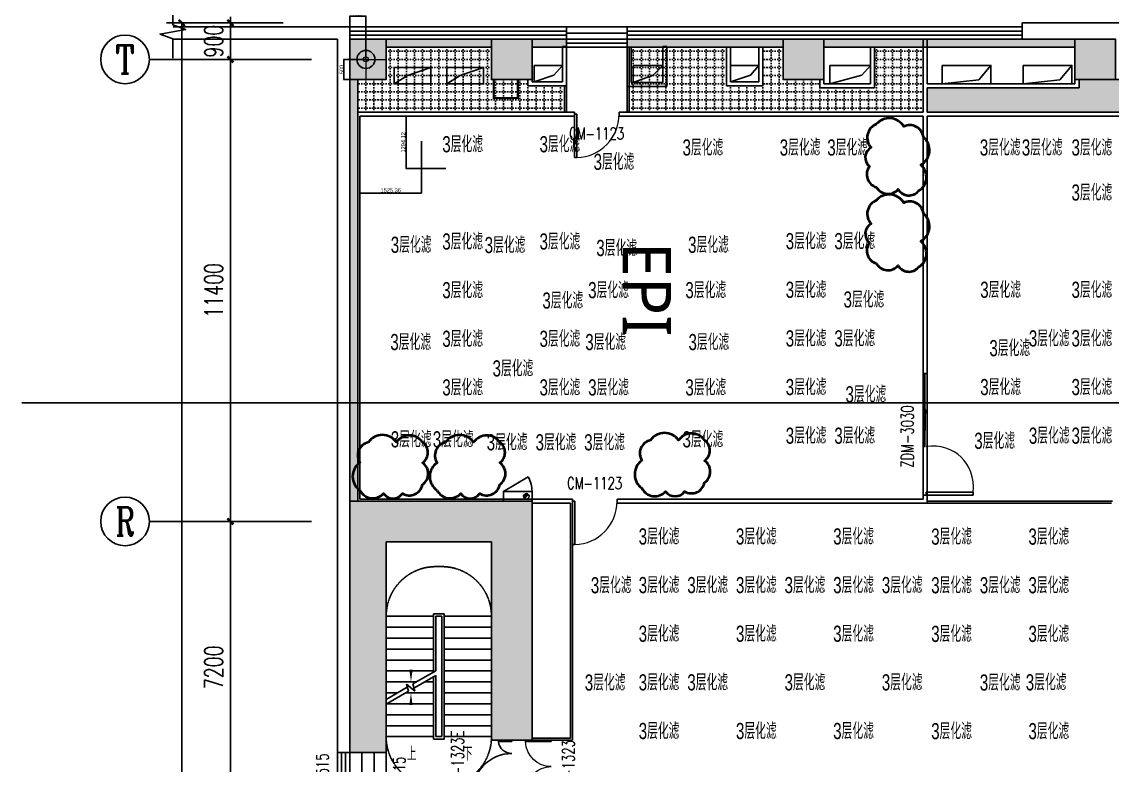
# Model space of a CAD drawing. Header units: millimetres. Extents: x -8492 to 79556, y -19137 to 79219.
# Drawn here: x -8492 to 18418, y 51586 to 69927 of the extents above; entities that cross this region are included whole.
import ezdxf
from ezdxf.enums import TextEntityAlignment as Align

# ---------------------------------------------------------------- set-up
doc = ezdxf.new("R2010")
doc.units = ezdxf.units.MM
doc.header["$LTSCALE"] = 10
doc.header["$MEASUREMENT"] = 0
for name, pattern in [('F3建筑平面图.优秀版$0$DASH', [0.35, 0.25, -0.1]), ('F3建筑平面图.优秀版$0$X01A-L0300$0$DASH', [0.35, 0.25, -0.1]), ('F3建筑平面图.优秀版$0$X01A-L0300$0$X1AA-L3000$0$DASHED', [0.75, 0.5, -0.25])]:
    doc.linetypes.add(name, pattern=pattern)
doc.layers.add('F3建筑平面图.优秀版$0$0-EQ Block', color=8, linetype='Continuous', lineweight=9)
doc.layers.add('F3建筑平面图.优秀版$0$MF-Check_20240425', color=8, linetype='Continuous', lineweight=40)
for name, color, linetype in [('F3建筑平面图.优秀版$0$AXIS_TEXT', 8, 'Continuous'), ('F3建筑平面图.优秀版$0$PUB_HATCH', 8, 'Continuous'), ('F3建筑平面图.优秀版$0$X01A-L0300$0$A-WALL-3（out）', 8, 'Continuous'), ('F3建筑平面图.优秀版$0$X01A-L0300$0$A-WALL-8', 8, 'Continuous'), ('F3建筑平面图.优秀版$0$X01A-L0300$0$AXIS', 8, 'Continuous'), ('F3建筑平面图.优秀版$0$X01A-L0300$0$AXIS_TEXT', 8, 'Continuous'), ('F3建筑平面图.优秀版$0$X01A-L0300$0$COLUMN', 8, 'Continuous'), ('F3建筑平面图.优秀版$0$X01A-L0300$0$CURTWALL', 8, 'Continuous'), ('F3建筑平面图.优秀版$0$X01A-L0300$0$DIM_SYMB', 8, 'Continuous'), ('F3建筑平面图.优秀版$0$X01A-L0300$0$DOOR_FIRE', 8, 'Continuous'), ('F3建筑平面图.优秀版$0$X01A-L0300$0$DOOR_FIRE_TEXT', 8, 'Continuous'), ('F3建筑平面图.优秀版$0$X01A-L0300$0$H-楼板洞', 8, 'Continuous'), ('F3建筑平面图.优秀版$0$X01A-L0300$0$L-WALL-HOLE', 8, 'Continuous'), ('F3建筑平面图.优秀版$0$X01A-L0300$0$PUB_HATCH', 8, 'Continuous'), ('F3建筑平面图.优秀版$0$X01A-L0300$0$PUB_TEXT', 8, 'Continuous'), ('F3建筑平面图.优秀版$0$X01A-L0300$0$STAIR', 8, 'Continuous'), ('F3建筑平面图.优秀版$0$X01A-L0300$0$W_FH_HYDRANT', 8, 'Continuous'), ('F3建筑平面图.优秀版$0$X01A-L0300$0$WALL', 8, 'Continuous'), ('F3建筑平面图.优秀版$0$X01A-L0300$0$X1AA-L1000$0$DIM_SYMB', 8, 'Continuous'), ('F3建筑平面图.优秀版$0$X01A-L0300$0$X1AA-L1000$0$PUB_TEXT', 8, 'Continuous'), ('F3建筑平面图.优秀版$0$X01A-L0300$0$X1AA-L1000$0$STAIR', 8, 'Continuous'), ('F3建筑平面图.优秀版$0$X01A-L0300$0$X1AA-L2000$0$WINDOW', 8, 'Continuous'), ('F3建筑平面图.优秀版$0$X01A-L0300$0$X1AA-L2000$0$WINDOW_TEXT', 8, 'Continuous'), ('F3建筑平面图.优秀版$0$X01A-L0300$0$X1AA-L3000$0$a-wall-4', 8, 'Continuous'), ('F3建筑平面图.优秀版$0$X01A-L0300$0$X1AA-L3000$0$A-格栅板', 8, 'Continuous'), ('F3建筑平面图.优秀版$0$X01A-L0300$0$X1AA-L3000$0$WINDOW', 8, 'Continuous'), ('F3建筑平面图.优秀版$0$X01A-L0300$0$X1AA-L3000$0$WINDOW_TEXT', 8, 'Continuous'), ('F3建筑平面图.优秀版$0$X01A-L0300$0$水-设备-消火栓', 8, 'Continuous')]:
    doc.layers.add(name, color=color, linetype=linetype)
doc.styles.add('F3建筑平面图.优秀版$0$AREA NAME', font='', dxfattribs={"height": 1200})
doc.styles.add('F3建筑平面图.优秀版$0$COMPLEX', font='COMPLEX')
doc.styles.add('F3建筑平面图.优秀版$0$Standard', font='arial.ttf')
doc.styles.add('F3建筑平面图.优秀版$0$X01A-L0300$0$_TCH_AXIS', font='COMPLEX', dxfattribs={"bigfont": 'GBCBIG'})
doc.styles.add('F3建筑平面图.优秀版$0$X01A-L0300$0$_TCH_DIM_T3', font='SIMPLEX', dxfattribs={"width": 0.705882, "bigfont": 'GBCBIG'})
doc.styles.add('F3建筑平面图.优秀版$0$X01A-L0300$0$_TCH_WINDOW', font='SIMPLEX', dxfattribs={"height": 3.5, "bigfont": 'GBCBIG'})
doc.styles.add('F3建筑平面图.优秀版$0$X01A-L0300$0$X1AA-L1000$0$_TCH_DIM', font='SIMPLEX', dxfattribs={"bigfont": 'GBCBIG'})
doc.styles.add('F3建筑平面图.优秀版$0$X01A-L0300$0$X1AA-L2000$0$_TCH_WINDOW', font='SIMPLEX', dxfattribs={"height": 3.5, "bigfont": 'GBCBIG'})
doc.styles.add('F3建筑平面图.优秀版$0$X01A-L0300$0$X1AA-L3000$0$_TCH_WINDOW', font='SIMPLEX', dxfattribs={"height": 3.5, "bigfont": 'GBCBIG'})
doc.styles.add('HC_INT', font='HC_HZ.shx', dxfattribs={"width": 0.7, "bigfont": 'HC_TXT.SHX'})
doc.styles.get('F3建筑平面图.优秀版$0$AREA NAME').set_extended_font_data('Microsoft YaHei')
doc.dimstyles.new('F3建筑平面图.优秀版$0$ISO-25', dxfattribs={"dimtxt": 100, "dimasz": 2.5, "dimexe": 1.25, "dimexo": 0.625, "dimtad": 1, "dimtxsty": 'F3建筑平面图.优秀版$0$Standard', "dimcen": 2.5, "dimadec": 0, "dimazin": 0, "dimtfac": 1, "dimtmove": 0, "dimatfit": 3, "dimfxl": 1, "dimarcsym": 0})
doc.dimstyles.new('F3建筑平面图.优秀版$0$X01A-L0300$0$_TCH_ARCH&&150', dxfattribs={"dimtxt": 446.25, "dimasz": 150, "dimexe": 375, "dimexo": 450, "dimgap": 189.375, "dimtad": 1, "dimdec": 0, "dimzin": 0, "dimdsep": 46, "dimtxsty": 'F3建筑平面图.优秀版$0$X01A-L0300$0$_TCH_DIM_T3', "dimblk": 'F3建筑平面图.优秀版$0$X01A-L0300$0$_ArchTick', "dimcen": 0.09, "dimclrt": 7, "dimazin": 2, "dimtfac": 1, "dimtdec": 0, "dimtix": 1, "dimtmove": 2, "dimatfit": 3, "dimfxl": 1, "dimtolj": 1, "dimtzin": 0, "dimarcsym": 0})
pattern_1 = [(360, (16, -6e-08), (5e-14, 200), [36, -30, 36, -30, 36, -32]), (90, (200, 16), (-200, 6e-14), [36, -30, 36, -30, 36, -32])]

# ---------------------------------------------------------------- blocks, each defined once
blk = doc.blocks.new('F3建筑平面图.优秀版$0$X01A-L0300$0$X1AA-L3000$0$G$CAA639E2E')
for p, q in [((0, 1438), (0, 1488)), ((0, 1462), (75, 1462)), ((0, 1462), (0, 300)), ((75, 1462), (75, 300)), ((3000, 1488), (3000, 1438)), ((75, 300), (0, 300))]:
    blk.add_line(p, q)
at = {"color": 0, "linetype": 'Continuous'}
for p, q in [((3000, 1506), (1200, 1506)), ((1200, 1506), (1200, 1492)), ((1200, 1492), (3000, 1492)), ((1200, 1488), (1200, 1492)), ((1592, 1481), (2129, 1481)), ((2129, 1481), (2012, 1472)), ((2012, 1472), (2012, 1481)), ((3000, 1492), (3000, 1506)), ((3000, 1488), (3000, 1492))]:
    blk.add_line(p, q, dxfattribs=at)
at = {"lineweight": 13}
blk.add_ellipse((-115, 1610), major_axis=(1051, -1017), ratio=0.792212, start_param=-0.772576, end_param=0.772576, dxfattribs=at)
blk = doc.blocks.new('F3建筑平面图.优秀版$0$X01A-L0300$0$A$C407b7fa1')
at = {"layer": 'F3建筑平面图.优秀版$0$X01A-L0300$0$H-楼板洞'}
for points in [[(4150, -150), (4850, -150), (4850, -550), (4150, -550)], [(9000, -150), (9700, -150), (9700, -550), (9000, -550)], [(11450, -150), (12450, -150), (12450, -600), (11450, -600)], [(14225, -150), (15425, -150), (15425, -600), (14225, -600)], [(16225, -150), (17425, -150), (17425, -600), (16225, -600)]]:
    blk.add_lwpolyline(points, close=True, dxfattribs=at)
for points in [[(4150, -550), (4642, -389), (4850, -150)], [(9000, -550), (9492, -389), (9700, -150)], [(11450, -600), (12242, -389), (12450, -150)], [(15425, -150), (15125, -506), (14225, -600)], [(17425, -150), (17125, -506), (16225, -600)]]:
    blk.add_lwpolyline(points, dxfattribs=at)
blk = doc.blocks.new('F3建筑平面图.优秀版$0$X01A-L0300$0$FIRELIB$SYSLIB$00000008')
at = {"layer": 'F3建筑平面图.优秀版$0$X01A-L0300$0$W_FH_HYDRANT'}
h = blk.add_hatch(color=256, dxfattribs=at)
edge = h.paths.add_edge_path()
edge.add_ellipse((0.486, 0.5), major_axis=(0, -0.286), ratio=0.333333, start_angle=40.3112, end_angle=220.3112, ccw=False)
edge.add_line((0.547, 0.282), (0.424, 0.718))
at = {"layer": 'F3建筑平面图.优秀版$0$X01A-L0300$0$W_FH_HYDRANT', "linetype": 'Continuous'}
blk.add_line((1.286, 1), (0.42, 2.5), dxfattribs=at)
at = {"layer": 'F3建筑平面图.优秀版$0$X01A-L0300$0$W_FH_HYDRANT'}
blk.add_line((0.547, 0.282), (0.424, 0.718), dxfattribs=at)
at = {"layer": 'F3建筑平面图.优秀版$0$X01A-L0300$0$W_FH_HYDRANT', "linetype": 'Continuous'}
blk.add_lwpolyline([(0.286, 1), (1.286, 1), (1.286, 0), (0.286, 0)], close=True, dxfattribs=at)
blk.add_arc((8.623, 1.011), 8.337, 169.7141, 180.0781, dxfattribs=at)
at = {"layer": 'F3建筑平面图.优秀版$0$X01A-L0300$0$W_FH_HYDRANT'}
blk.add_ellipse((0.486, 0.5), major_axis=(0, 0.286), ratio=0.333333, dxfattribs=at)
blk = doc.blocks.new('F3建筑平面图.优秀版$0$_FZH')
blk.add_lwpolyline([(-0.5, -0.5), (0.5, -0.5), (0.5, 0.5), (-0.5, 0.5)], close=True)
at = {"layer": 'F3建筑平面图.优秀版$0$PUB_HATCH'}
blk.add_solid([(-0.5, -0.5), (0.5, -0.5), (-0.5, 0.5), (0.5, 0.5)], dxfattribs=at)
blk = doc.blocks.new('F3建筑平面图.优秀版$0$X01A-L0300$0$X1AA-L3000$0$$DorLib2D$00000002')
for p, q in [((-0.5, 0), (-0.5, 0.4875)), ((-0.475, 0.4875), (-0.5, 0.4875)), ((-0.475, 0), (-0.475, 0.4875)), ((0.475, 0), (0.475, 0.4875)), ((0.475, 0.4875), (0.5, 0.4875)), ((0.5, 0), (0.5, 0.4875)), ((-0.5, 0), (-0.475, 0)), ((0.5, 0), (0.475, 0))]:
    blk.add_line(p, q)
at = {"lineweight": 13}
for centre, start, end in [((-0.4875, 0), 0, 88.53072), ((0.4875, 0), 91.46928, 180)]:
    blk.add_arc(centre, 0.4875, start, end, dxfattribs=at)
blk = doc.blocks.new('F3建筑平面图.优秀版$0$X01A-L0300$0$X1AA-L3000$0$$WINLIB2D$00000002')
at = {"color": 0}
for points in [[(-0.5, 0.5), (0.5, 0.5)], [(-0.5, 0.5), (-0.5, -0.5)], [(0.5, 0.5), (0.5, -0.5)], [(0.5, 0), (-0.5, 0)], [(-0.5, -0.5), (0.5, -0.5)]]:
    blk.add_lwpolyline(points, dxfattribs=at)
blk = doc.blocks.new('F3建筑平面图.优秀版$0$X01A-L0300$0$X1AA-L3000$0$$DorLib2D$00000001')
for p, q in [((0.45, 0.975), (0.5, 0.975)), ((0.45, 0), (0.45, 0.975)), ((0.5, 0), (0.5, 0.975)), ((0.5, 0), (0.45, 0))]:
    blk.add_line(p, q)
at = {"lineweight": 13}
blk.add_arc((0.475, 0), 0.975, 91.4693, 180, dxfattribs=at)
blk = doc.blocks.new('F3建筑平面图.优秀版$0$X01A-L0300$0$X1AA-L2000$0$$WINLIB2D$00000001')
at = {"color": 0}
for points in [[(-0.5, 0.5), (-0.5, -0.5)], [(-0.5, 0.5), (0.5, 0.5)], [(0.5, -0.5), (0.5, 0.5)], [(0.5, 0.167), (-0.5, 0.167)], [(0.5, -0.167), (-0.5, -0.167)], [(-0.5, -0.5), (0.5, -0.5)]]:
    blk.add_lwpolyline(points, dxfattribs=at)
blk = doc.blocks.new('F3建筑平面图.优秀版$0$X01A-L0300$0$_ArchTick')
at = {"color": 0, "linetype": 'ByBlock', "const_width": 0.4}
blk.add_lwpolyline([(-0.5, -0.5), (0.5, 0.5)], dxfattribs=at)
blk = doc.blocks.new('*D199')
at = {"layer": 'F3建筑平面图.优秀版$0$X01A-L0300$0$AXIS', "color": 0, "lineweight": -2, "transparency": 16777216}
for p, q in [((-2044, 57600), (-3719, 57600)), ((-3344, 50400), (-3344, 57600)), ((-2044, 50400), (-3719, 50400))]:
    blk.add_line(p, q, dxfattribs=at)
at = {"layer": 'F3建筑平面图.优秀版$0$X01A-L0300$0$AXIS', "color": 0, "lineweight": -2, "transparency": 16777216, "xscale": 150, "yscale": 150, "zscale": 150}
for p, rotation in [((-3344, 57600), 90), ((-3344, 50400), 270)]:
    blk.add_blockref('F3建筑平面图.优秀版$0$X01A-L0300$0$_ArchTick', p, dxfattribs=dict(at, rotation=rotation))
at = {"layer": 'F3建筑平面图.优秀版$0$X01A-L0300$0$AXIS', "color": 7, "transparency": 16777216, "insert": (-3757, 54000), "char_height": 446.2, "attachment_point": 5, "rotation": 90, "style": 'F3建筑平面图.优秀版$0$X01A-L0300$0$_TCH_DIM_T3'}
blk.add_mtext('\\A1;7200', dxfattribs=at)
blk = doc.blocks.new('*D200')
at = {"layer": 'F3建筑平面图.优秀版$0$X01A-L0300$0$AXIS', "color": 0, "lineweight": -2, "transparency": 16777216}
for p, q in [((-2044, 69000), (-3719, 69000)), ((-3344, 57600), (-3344, 69000)), ((-2044, 57600), (-3719, 57600))]:
    blk.add_line(p, q, dxfattribs=at)
at = {"layer": 'F3建筑平面图.优秀版$0$X01A-L0300$0$AXIS', "color": 0, "lineweight": -2, "transparency": 16777216, "xscale": 150, "yscale": 150, "zscale": 150}
for p, rotation in [((-3344, 69000), 90), ((-3344, 57600), 270)]:
    blk.add_blockref('F3建筑平面图.优秀版$0$X01A-L0300$0$_ArchTick', p, dxfattribs=dict(at, rotation=rotation))
at = {"layer": 'F3建筑平面图.优秀版$0$X01A-L0300$0$AXIS', "color": 7, "transparency": 16777216, "insert": (-3757, 63300), "char_height": 446.2, "attachment_point": 5, "rotation": 90, "style": 'F3建筑平面图.优秀版$0$X01A-L0300$0$_TCH_DIM_T3'}
blk.add_mtext('\\A1;11400', dxfattribs=at)
blk = doc.blocks.new('*D201')
at = {"layer": 'F3建筑平面图.优秀版$0$X01A-L0300$0$AXIS', "color": 0, "lineweight": -2, "transparency": 16777216}
for p, q in [((-3344, 69900), (-3344, 70050)), ((-2044, 69900), (-3719, 69900)), ((-3344, 69000), (-3344, 69900)), ((-2044, 69000), (-3719, 69000)), ((-3344, 69000), (-3344, 68850))]:
    blk.add_line(p, q, dxfattribs=at)
at = {"layer": 'F3建筑平面图.优秀版$0$X01A-L0300$0$AXIS', "color": 0, "lineweight": -2, "transparency": 16777216, "xscale": 150, "yscale": 150, "zscale": 150}
for p, rotation in [((-3344, 69900), 270), ((-3344, 69000), 90)]:
    blk.add_blockref('F3建筑平面图.优秀版$0$X01A-L0300$0$_ArchTick', p, dxfattribs=dict(at, rotation=rotation))
at = {"layer": 'F3建筑平面图.优秀版$0$X01A-L0300$0$AXIS', "color": 7, "transparency": 16777216, "insert": (-3757, 69450), "char_height": 446.2, "attachment_point": 5, "rotation": 90, "style": 'F3建筑平面图.优秀版$0$X01A-L0300$0$_TCH_DIM_T3'}
blk.add_mtext('\\A1;900', dxfattribs=at)
blk = doc.blocks.new('*D202')
at = {"layer": 'F3建筑平面图.优秀版$0$X01A-L0300$0$AXIS', "color": 0, "lineweight": -2, "transparency": 16777216}
for p, q in [((-2044, 69900), (-4919, 69900)), ((-4544, -3100), (-4544, 69900)), ((-2044, -3100), (-4919, -3100))]:
    blk.add_line(p, q, dxfattribs=at)
at = {"layer": 'F3建筑平面图.优秀版$0$X01A-L0300$0$AXIS', "color": 0, "lineweight": -2, "transparency": 16777216, "xscale": 150, "yscale": 150, "zscale": 150}
for p, rotation in [((-4544, 69900), 90), ((-4544, -3100), 270)]:
    blk.add_blockref('F3建筑平面图.优秀版$0$X01A-L0300$0$_ArchTick', p, dxfattribs=dict(at, rotation=rotation))
at = {"layer": 'F3建筑平面图.优秀版$0$X01A-L0300$0$AXIS', "color": 7, "transparency": 16777216, "insert": (-4957, 33400), "char_height": 446.2, "attachment_point": 5, "rotation": 90, "style": 'F3建筑平面图.优秀版$0$X01A-L0300$0$_TCH_DIM_T3'}
blk.add_mtext('\\A1;73000', dxfattribs=at)
blk = doc.blocks.new('F3建筑平面图.优秀版$0$_AXISO')
blk.add_circle((0, 0), 0.5)
at = {"layer": 'F3建筑平面图.优秀版$0$AXIS_TEXT', "style": 'F3建筑平面图.优秀版$0$COMPLEX', "width": 1.041667}
blk.add_attdef('A', text='', height=0.56, dxfattribs=at).set_placement((-0.25, -0.28), (0.25, -0.28), align=Align.FIT)
blk = doc.blocks.new('F3建筑平面图.优秀版$0$X01A-L0300$0$$DorLib2D$00000225')
at = {"color": 0}
for p, q in [((0.475, -0.001), (0.475, 0.752)), ((0.475, 0.752), (0.5, 0.752)), ((0.5, -0.001), (0.5, 0.752)), ((-0.5, 0), (-0.5, 0.252)), ((-0.475, 0.252), (-0.5, 0.252)), ((-0.475, 0), (-0.475, 0.252)), ((-0.475, 0), (-0.5, 0)), ((0.475, -0.001), (0.5, -0.001))]:
    blk.add_line(p, q, dxfattribs=at)
for centre, radius, start, end in [((0.505, -0.002), 0.755, 92.2493, 179.7238), ((-0.501, 0.003), 0.251, 359.7899, 84.0974)]:
    blk.add_arc(centre, radius, start, end, dxfattribs=at)
blk = doc.blocks.new('*D244')
at = {"color": 0, "lineweight": -2, "transparency": 16777216}
for p, q in [((-150, 66305), (-150, 65699)), ((1375, 66305), (1375, 65699)), ((1373, 65701), (-147, 65701))]:
    blk.add_line(p, q, dxfattribs=at)
at = {"color": 0, "transparency": 16777216}
for points in [[(-147, 65701), (-147, 65700), (-150, 65701)], [(1373, 65701), (1373, 65700), (1375, 65701)]]:
    blk.add_solid(points, dxfattribs=at)
at = {"color": 0, "transparency": 16777216, "insert": (613, 65761), "char_height": 100, "attachment_point": 5, "style": 'F3建筑平面图.优秀版$0$Standard'}
blk.add_mtext('1525,36', dxfattribs=at)
blk = doc.blocks.new('*D245')
at = {"color": 0, "lineweight": -2, "transparency": 16777216}
for p, q in [((1375, 67600), (990, 67600)), ((991, 66308), (991, 67598)), ((1375, 66306), (990, 66306))]:
    blk.add_line(p, q, dxfattribs=at)
at = {"color": 0, "transparency": 16777216}
for points in [[(991, 67598), (991, 67598), (991, 67600)], [(991, 66308), (991, 66308), (991, 66306)]]:
    blk.add_solid(points, dxfattribs=at)
at = {"color": 0, "transparency": 16777216, "insert": (930, 66953), "char_height": 100, "attachment_point": 5, "rotation": 90, "style": 'F3建筑平面图.优秀版$0$Standard'}
blk.add_mtext('1294,12', dxfattribs=at)
blk = doc.blocks.new('*D246')
at = {"color": 0, "lineweight": -2, "transparency": 16777216}
for p, q in [((-400, 69501), (-400, 70072)), ((-3, 70070), (-397, 70070)), ((0, 69001), (0, 70072))]:
    blk.add_line(p, q, dxfattribs=at)
at = {"color": 0, "transparency": 16777216}
for points in [[(-397, 70071), (-397, 70070), (-400, 70070)], [(-3, 70071), (-3, 70070), (0, 70070)]]:
    blk.add_solid(points, dxfattribs=at)
at = {"color": 0, "transparency": 16777216, "insert": (-200, 70122), "char_height": 100, "attachment_point": 5, "style": 'F3建筑平面图.优秀版$0$Standard'}
blk.add_mtext('400', dxfattribs=at)
blk = doc.blocks.new('*D247')
at = {"color": 0, "lineweight": -2, "transparency": 16777216}
for p, q in [((-1, 69000), (-549, 69000)), ((-548, 68997), (-548, 68502)), ((499, 68500), (-549, 68500))]:
    blk.add_line(p, q, dxfattribs=at)
at = {"color": 0, "transparency": 16777216}
for points in [[(-548, 68997), (-547, 68997), (-548, 69000)], [(-548, 68502), (-547, 68502), (-548, 68500)]]:
    blk.add_solid(points, dxfattribs=at)
at = {"color": 0, "transparency": 16777216, "insert": (-599, 68750), "char_height": 100, "attachment_point": 5, "rotation": 90, "style": 'F3建筑平面图.优秀版$0$Standard'}
blk.add_mtext('500', dxfattribs=at)
blk = doc.blocks.new('F3建筑平面图.优秀版')
at = {"layer": 'F3建筑平面图.优秀版$0$X01A-L0300$0$PUB_HATCH'}
for points in [[(3100, 69300), (3100, 69500), (500, 69500), (500, 69300)], [(4100, 69500), (4100, 69300), (4950, 69300), (4950, 69500)], [(8950, 69500), (6450, 69500), (6450, 69300), (8950, 69300)], [(8950, 69500), (8950, 69300), (9750, 69300), (9750, 69500)], [(10300, 69300), (10300, 69500), (9750, 69500), (9750, 69300)], [(11300, 69500), (11300, 69300), (12500, 69300), (12500, 69500)], [(12500, 69500), (12500, 69300), (17500, 69300), (17500, 69500)], [(-400, 68500), (-400, 67650.008), (-200, 67650.008), (-200, 68500)], [(-200, 67650.008), (-400, 67650.008), (-400, 58100), (-200, 58100)], [(-400, 58100), (500, 57100), (3100, 57100), (4100, 58100)], [(-400, 58100), (-400, 51900), (500, 51900), (500, 57100)], [(3100, 57100), (3100, 52200), (4100, 52200), (4100, 58100)]]:
    blk.add_hatch(color=256, dxfattribs=at).paths.add_polyline_path(points)
at = {"layer": 'F3建筑平面图.优秀版$0$X01A-L0300$0$X1AA-L3000$0$A-格栅板'}
h = blk.add_hatch(dxfattribs=at)
h.set_pattern_fill('虚线方格', color=256, scale=200)
h.set_pattern_definition(pattern_1)
h.paths.add_polyline_path([(-200, 68500), (500, 68500), (500, 69300), (3100, 69300), (3100, 68500), (4000, 68500), (4000, 68350), (4899.999, 68350), (4899.999, 67700.004), (-200, 67700.004)])
h = blk.add_hatch(dxfattribs=at)
h.set_pattern_fill('虚线方格', color=256, scale=200)
h.set_pattern_definition(pattern_1)
h.paths.add_polyline_path([(6500, 69300), (8900, 69300), (8900, 68350), (9800.415, 68350), (9800.415, 69300), (10300, 69300), (10300, 68500), (11199.585, 68500), (11199.585, 68300), (12550, 68300), (12550, 69300), (13750, 69300), (13750, 67699.998), (6499.999, 67700.003)])
h = blk.add_hatch(dxfattribs=at)
h.set_pattern_fill('虚线方格', color=256, scale=200)
h.set_pattern_definition(pattern_1)
h.paths.add_polyline_path([(13850, 68300.001), (17600, 68300), (17600, 68500), (25700, 68500), (25700, 69300), (26649.999, 69300), (26649.998, 67699.99), (13850, 67699.998)])
at = {"color": 1}
for q in [(1375.363, 66984.38), (1971.241, 66305.883)]:
    blk.add_line((1375.363, 66305.883), q, dxfattribs=at)
blk.add_line((29024.184, 60528.566), (-8491.645, 60528.566))
blk.add_circle((0, 69000), 222.345, dxfattribs=at)
at = {"layer": 'F3建筑平面图.优秀版$0$0-EQ Block', "color": 1}
for p, q in [((0, 69500), (0, 68500)), ((-400, 69000), (500, 69000))]:
    blk.add_line(p, q, dxfattribs=at)
blk.add_circle((0, 69000), 60, dxfattribs=at)
at = {"layer": 'F3建筑平面图.优秀版$0$MF-Check_20240425'}
for points in [[(13638.648, 65752.843, 0.52056705), (13696.029, 66395.147, 0.52056705), (13757.712, 67085.618, 0.52056705), (13275.846, 67339.992, 0.52056705), (12595.989, 67400.728, 0.52056705), (12467.185, 66824.363, 0.52056705), (12425.601, 66358.876, 0.52056705), (12600.141, 65845.619, 0.52056705), (13136.355, 65797.716, 0.52056705)], [(13638.648, 63870.816, 0.52056705), (13696.029, 64513.12, 0.52056705), (13757.712, 65203.591, 0.52056705), (13275.846, 65457.966, 0.52056705), (12595.989, 65518.701, 0.52056705), (12467.185, 64942.337, 0.52056705), (12425.601, 64476.85, 0.52056705), (12600.141, 63963.592, 0.52056705), (13136.355, 63915.689, 0.52056705)], [(8360.157, 59603.579, 0.52056705), (7715.295, 59603.579, 0.52056705), (7022.074, 59603.579, 0.52056705), (6811.586, 59100.99, 0.52056705), (6811.586, 58418.425, 0.52056705), (7397.125, 58341.418, 0.52056705), (7864.466, 58341.418, 0.52056705), (8360.157, 58560.936, 0.52056705), (8360.157, 59099.285, 0.52056705)], [(1398.571, 59552.422, 0.52056705), (753.709, 59552.422, 0.52056705), (60.488, 59552.422, 0.52056705), (-150, 59049.832, 0.52056705), (-150, 58367.268, 0.52056705), (435.539, 58290.261, 0.52056705), (902.88, 58290.261, 0.52056705), (1398.571, 58509.779, 0.52056705), (1398.571, 59048.128, 0.52056705)], [(3304.146, 59552.422, 0.52056705), (2659.285, 59552.422, 0.52056705), (1966.063, 59552.422, 0.52056705), (1755.575, 59049.832, 0.52056705), (1755.575, 58367.268, 0.52056705), (2341.114, 58290.261, 0.52056705), (2808.455, 58290.261, 0.52056705), (3304.146, 58509.779, 0.52056705), (3304.146, 59048.128, 0.52056705)]]:
    blk.add_lwpolyline(points, format="xyb", close=True, dxfattribs=at)
at = {"layer": 'F3建筑平面图.优秀版$0$X01A-L0300$0$A-WALL-3（out）', "linetype": 'F3建筑平面图.优秀版$0$X01A-L0300$0$DASH'}
for p, q in [((-4763.5, 69800), (-400, 69800)), ((-4763.5, 69500), (-700, 69500))]:
    blk.add_line(p, q, dxfattribs=at)
at = {"layer": 'F3建筑平面图.优秀版$0$X01A-L0300$0$A-WALL-3（out）'}
for p, q in [((16200, 69900), (18000, 69900)), ((16200, 69900), (16200, 69500)), ((18000, 69900), (25200, 69900)), ((-700, 69500), (-700, 51900)), ((16200, 69500), (17500, 69500)), ((-400, 51900), (-400, 68500)), ((-700, 51900), (-400, 51900))]:
    blk.add_line(p, q, dxfattribs=at)
at = {"layer": 'F3建筑平面图.优秀版$0$X01A-L0300$0$A-WALL-8'}
for p, q in [((13750, 69500), (13750, 68350.001)), ((13850, 69500), (13750, 69500)), ((13850, 69500), (13850, 68400.001)), ((4850, 69319), (4850, 68450)), ((4950, 69319), (4850, 69319)), ((4950, 69319), (4950, 68350)), ((6450, 69300), (6450, 68330)), ((6550, 69300), (6450, 69300)), ((6550, 69300), (6550, 68430)), ((7330, 69319), (7330, 68430)), ((7430, 69319), (7330, 69319)), ((7430, 69319), (7430, 68329.999)), ((8900, 69300), (8900, 68350)), ((9000, 69300), (9000, 68450)), ((9700, 69300), (9700, 68450)), ((9800, 69300), (9800, 68450)), ((12450, 69300), (12450, 68400)), ((12550, 69300), (12550, 68300)), ((4000, 68500), (4000, 68350)), ((4100, 68500), (4100, 68450)), ((4100, 68450), (4850, 68450)), ((6550, 68430), (7330, 68430)), ((9000, 68450), (9700, 68450)), ((9800, 68450), (9800.415, 68450)), ((9800.415, 68450), (9800.415, 68350)), ((11199.585, 68500), (11199.585, 68300)), ((11299.585, 68500), (11299.585, 68400)), ((11299.585, 68400), (12450, 68400)), ((13850, 68400.001), (17500, 68400)), ((17500, 68500), (17500, 68400)), ((17600, 68500), (17600, 68300)), ((4000, 68350), (4950, 68350)), ((6450, 68330), (7430, 68329.999)), ((8900, 68350), (9750, 68350)), ((9750, 68350), (9800.415, 68350)), ((11199.585, 68300), (12550, 68300)), ((13750, 68350.001), (13750, 67699.998)), ((13850, 68300.001), (17600, 68300)), ((13850, 68300.001), (13850, 67699.998)), ((-200, 67700.008), (-175, 67700.008)), ((5150, 67700.004), (-175, 67700.008)), ((-150, 67600.008), (5150, 67600.004)), ((5150, 67600.004), (5150, 67700.004)), ((13750, 67699.998), (6250, 67700.003)), ((6250, 67700.003), (6250, 67600.003)), ((6250, 67600.003), (13750, 67599.998)), ((13750, 67599.998), (13750, 61249.994)), ((26900.001, 67699.989), (13850, 67699.998)), ((13850, 67599.998), (26900.001, 67599.989)), ((13850, 61249.994), (13850, 67599.998)), ((13750, 61249.994), (13850, 61249.994)), ((4100, 58150.005), (5075, 58149.999)), ((4100, 58150.005), (4100, 58050.005)), ((5100, 58149.999), (5075, 58149.999)), ((5100, 58049.999), (5100, 58149.999)), ((13750, 58149.994), (6200, 58149.999)), ((6200, 58149.999), (6200, 58049.999)), ((13850, 58249.994), (13750, 58249.994)), ((13750, 58249.994), (13750, 58149.994)), ((13850, 58099.994), (13850, 58249.994)), ((4100, 58050.005), (5050, 58050)), ((6200, 58049.999), (13750, 58049.994)), ((13750, 58049.994), (13750, 58049.996)), ((13850, 58049.996), (13750, 58049.996)), ((13850, 58099.994), (13850, 58049.996))]:
    blk.add_line(p, q, dxfattribs=at)
at = {"layer": 'F3建筑平面图.优秀版$0$X01A-L0300$0$AXIS'}
for p, q in [((-1344.24, 69000), (-5344.24, 69000)), ((-1344.24, 57600), (-5344.24, 57600))]:
    blk.add_line(p, q, dxfattribs=at)
at = {"layer": 'F3建筑平面图.优秀版$0$X01A-L0300$0$COLUMN', "const_width": 50}
blk.add_lwpolyline([(3750, 68500), (3750, 68050), (3150, 68050), (3150, 68500)], dxfattribs=at)
at = {"layer": 'F3建筑平面图.优秀版$0$X01A-L0300$0$CURTWALL'}
for p, q in [((4950, 69800), (-400, 69800)), ((-400, 69800), (-400, 69500)), ((-400, 69700), (4950, 69700)), ((4950, 69500), (4950, 69800)), ((16200, 69800), (6450, 69800)), ((6450, 69800), (6450, 69500)), ((6450, 69700), (16200, 69700)), ((16200, 69500), (16200, 69800)), ((-400, 69600), (4950, 69600)), ((-400, 69500), (4950, 69500)), ((6450, 69600), (16200, 69600)), ((6450, 69500), (16200, 69500))]:
    blk.add_line(p, q, dxfattribs=at)
at = {"layer": 'F3建筑平面图.优秀版$0$X01A-L0300$0$DIM_SYMB'}
blk.add_lwpolyline([(-4763.5, 69029.5), (-4763.5, 69510.75), (-5078.5, 69625.401), (-4448.5, 69736.487), (-4763.5, 69848.25), (-4763.5, 70329.5)], dxfattribs=at)
at = {"layer": 'F3建筑平面图.优秀版$0$X01A-L0300$0$H-楼板洞'}
blk.add_lwpolyline([(6600, 68850), (7330, 68850), (7330, 68430), (6600, 68430)], close=True, dxfattribs=at)
blk.add_lwpolyline([(6600, 68430), (7091.762, 68610.64), (7330, 68850)], dxfattribs=at)
at = {"layer": 'F3建筑平面图.优秀版$0$X01A-L0300$0$L-WALL-HOLE'}
for p, q in [((1599.593, 68799.999), (1024.966, 68599.999)), ((2899.832, 68799.999), (2325.204, 68599.999)), ((1024.966, 68599.999), (699.593, 68399.999)), ((2325.204, 68599.999), (1999.832, 68399.999))]:
    blk.add_line(p, q, dxfattribs=at)
for points in [[(699.593, 68799.999), (1599.593, 68799.999), (1599.593, 68399.999), (699.593, 68399.999)], [(1999.832, 68799.999), (2899.832, 68799.999), (2899.832, 68399.999), (1999.832, 68399.999)]]:
    blk.add_lwpolyline(points, close=True, dxfattribs=at)
at = {"layer": 'F3建筑平面图.优秀版$0$X01A-L0300$0$STAIR', "color": 9, "linetype": 'F3建筑平面图.优秀版$0$X01A-L0300$0$DASH'}
for points in [[(500, 55260, -0.414213562), (1725, 56485), (1875, 56485, -0.414213562), (3100, 55260)], [(500, 52290, 0.414213562), (1725, 51065), (1875, 51065, 0.414213562), (3100, 52290)]]:
    blk.add_lwpolyline(points, format="xyb", dxfattribs=at)
at = {"layer": 'F3建筑平面图.优秀版$0$X01A-L0300$0$WALL'}
for p, q in [((500, 69500), (3100, 69500)), ((4950, 69500), (4100, 69500)), ((4950, 69300), (4950, 69500)), ((8950, 69500), (6450, 69500)), ((6450, 69500), (6450, 69300)), ((8950, 69500), (9750, 69500)), ((9750, 69500), (10300, 69500)), ((11300, 69500), (12500, 69500)), ((12500, 69500), (17500, 69500)), ((500, 69300), (3100, 69300)), ((4100, 69300), (4950, 69300)), ((6450, 69300), (8950, 69300)), ((8950, 69300), (9750, 69300)), ((9750, 69300), (10300, 69300)), ((11300, 69300), (12500, 69300)), ((12500, 69300), (17500, 69300)), ((-400, 68500), (-400, 67650.008)), ((-200, 68500), (-200, 67650.008)), ((-400, 67650.008), (-400, 58100)), ((-200, 67650.008), (-200, 58100)), ((-400, 58100), (4100, 58100)), ((-400, 58100), (-400, 51900)), ((-200, 58100), (-400, 58100)), ((4100, 52200), (4100, 58100)), ((500, 57100), (3100, 57100)), ((500, 51900), (500, 57100)), ((3100, 57100), (3100, 52200)), ((3100, 52200), (4100, 52200)), ((-400, 51900), (500, 51900))]:
    blk.add_line(p, q, dxfattribs=at)
at = {"layer": 'F3建筑平面图.优秀版$0$X01A-L0300$0$X1AA-L1000$0$DIM_SYMB', "elevation": -2041.667}
for points in [[(2487.5, 52155, 0, 0, 0), (2487.5, 56180, 0, 0, 0), (1112.5, 56180, 0, 0, 0), (1112.5, 53640, 0, 80, 0), (1112.5, 53940, 0, 0, 0)], [(1112.5, 52155, 0, 0, 0), (1112.5, 53370, 0, 80, 0), (1112.5, 53070, 0, 0, 0)]]:
    blk.add_lwpolyline(points, format="xyseb", dxfattribs=at)
at = {"layer": 'F3建筑平面图.优秀版$0$X01A-L0300$0$X1AA-L1000$0$STAIR'}
for p, q in [((3100, 57100), (500, 57100)), ((500, 57100), (500, 55260)), ((3100, 55260), (3100, 57100)), ((500, 53209.108), (500, 55260)), ((500, 55260), (1665, 55260)), ((500, 55260), (1665, 55260)), ((1665, 53881.721), (1665, 55320)), ((1665, 55320), (1935, 55320)), ((1725, 53916.362), (1725, 55260)), ((1725, 53916.362), (1725, 55260)), ((1725, 55260), (1875, 55260)), ((1725, 55260), (1875, 55260)), ((1875, 55260), (1875, 52290)), ((1875, 55260), (1875, 52290)), ((1935, 55320), (1935, 52230)), ((3100, 55260), (1935, 55260)), ((1935, 55260), (3100, 55260)), ((3100, 55260), (3100, 52290)), ((500, 54990), (1665, 54990)), ((3100, 54990), (1935, 54990)), ((500, 54720), (1665, 54720)), ((3100, 54720), (1935, 54720)), ((500, 54450), (1665, 54450)), ((3100, 54450), (1935, 54450)), ((500, 54180), (1665, 54180)), ((3100, 54180), (1935, 54180)), ((500, 53910), (1665, 53910)), ((1159.621, 53589.941), (1725, 53916.362)), ((3100, 53910), (1935, 53910)), ((500, 53640), (1246.327, 53640)), ((1048.096, 53410.081), (1001.914, 53582.433)), ((1001.914, 53582.433), (1207.959, 53409.541)), ((1207.959, 53409.541), (1159.621, 53589.941)), ((1186.416, 53489.941), (1725, 53800.892)), ((1446.327, 53640), (1665, 53640)), ((1665, 52230), (1665, 53766.251)), ((1725, 52290), (1725, 53800.892)), ((1725, 52290), (1725, 53800.892)), ((3100, 53640), (1935, 53640)), ((500, 53209.108), (1021.301, 53510.081)), ((500, 53093.638), (1048.096, 53410.081)), ((500, 53370), (778.673, 53370)), ((978.673, 53370), (1665, 53370)), ((3100, 53370), (1935, 53370)), ((500, 52290), (500, 53093.638)), ((511.019, 53100), (1665, 53100)), ((3100, 53100), (1935, 53100)), ((500, 52830), (1665, 52830)), ((3100, 52830), (1935, 52830)), ((500, 52560), (1665, 52560)), ((3100, 52560), (1935, 52560)), ((500, 52290), (1665, 52290)), ((1935, 52230), (1665, 52230)), ((1875, 52290), (1725, 52290)), ((1725, 52290), (1875, 52290)), ((3100, 52290), (1935, 52290))]:
    blk.add_line(p, q, dxfattribs=at)
for points in [[(6450, 69300), (6449.999, 67700.003)], [(6500, 69300), (6499.999, 67700.003)], [(4899.999, 68350), (4899.999, 67700.004)], [(4950, 68350), (4949.999, 67700.004)]]:
    blk.add_lwpolyline(points, dxfattribs=at)
at = {"layer": 'F3建筑平面图.优秀版$0$X01A-L0300$0$X1AA-L3000$0$a-wall-4'}
for p, q in [((-200, 58100), (-200, 67600.008)), ((-150, 58150), (-150, 67600.008)), ((-150, 58150), (4100, 58150)), ((4100, 58150), (4100, 58100)), ((-200, 58100), (4100, 58100)), ((5050, 52250), (5050, 58050)), ((5100, 52250), (5100, 58049.999)), ((13850, 58100), (18425, 58100)), ((13850, 58100), (13850, 58050)), ((13850, 58050), (18400, 58050)), ((4100, 52250), (4575, 52250)), ((4100, 52250), (4100, 52200)), ((4575, 52250), (5050, 52250)), ((5100, 52250), (5100, 52250)), ((5100, 52250), (5100, 52200)), ((4100, 52200), (4550, 52200)), ((4600, 52200), (4550, 52200)), ((4600, 52200), (5075, 52200)), ((5075, 52200), (5100, 52200))]:
    blk.add_line(p, q, dxfattribs=at)
at = {"layer": 'F3建筑平面图.优秀版$0$X01A-L0300$0$X1AA-L3000$0$A-格栅板'}
for points in [[(-200, 68500), (500, 68500), (500, 69300), (3100, 69300), (3100, 68500), (4000, 68500), (4000, 68350), (4899.999, 68350), (4899.999, 67700.004), (-200, 67700.004)], [(6500, 69300), (8900, 69300), (8900, 68350), (9800.415, 68350), (9800.415, 69300), (10300, 69300), (10300, 68500), (11199.585, 68500), (11199.585, 68300), (12550, 68300), (12550, 69300), (13750, 69300), (13750, 67699.998), (6499.999, 67700.003)], [(13850, 68300.001), (17600, 68300), (17600, 68500), (25700, 68500), (25700, 69300), (26649.999, 69300), (26649.998, 67699.99), (13850, 67699.998)]]:
    blk.add_lwpolyline(points, close=True, dxfattribs=at)
at = {"layer": 'F3建筑平面图.优秀版$0$X01A-L0300$0$X1AA-L3000$0$WINDOW', "linetype": 'F3建筑平面图.优秀版$0$DASH'}
for p, q in [((13750, 61249.994), (13750, 58249.994)), ((13850, 58249.994), (13850, 61249.994))]:
    blk.add_line(p, q, dxfattribs=at)
blk.add_blockref('F3建筑平面图.优秀版$0$X01A-L0300$0$A$C407b7fa1', (0, 69000))
at = {"layer": 'F3建筑平面图.优秀版$0$X01A-L0300$0$AXIS'}
ref = blk.add_blockref('F3建筑平面图.优秀版$0$_AXISO', (-5944.24, 69000), dxfattribs=dict(at, xscale=1200, yscale=1200, zscale=1200))
ref.add_attrib('A', 'T', dxfattribs={"layer": 'F3建筑平面图.优秀版$0$X01A-L0300$0$AXIS_TEXT', "height": 698.922, "style": 'F3建筑平面图.优秀版$0$X01A-L0300$0$_TCH_AXIS', "width": 0.933333}).set_placement((-6177.214, 68650.539), (-5711.266, 68650.539), align=Align.FIT)
ref = blk.add_blockref('F3建筑平面图.优秀版$0$_AXISO', (-5944.24, 57600), dxfattribs=dict(at, xscale=1200, yscale=1200, zscale=1200))
ref.add_attrib('A', 'R', dxfattribs={"layer": 'F3建筑平面图.优秀版$0$X01A-L0300$0$AXIS_TEXT', "height": 698.922, "style": 'F3建筑平面图.优秀版$0$X01A-L0300$0$_TCH_AXIS', "width": 0.777778}).set_placement((-6177.214, 57250.539), (-5711.266, 57250.539), align=Align.FIT)
at = {"layer": 'F3建筑平面图.优秀版$0$X01A-L0300$0$COLUMN', "xscale": 1000, "rotation": 89.99999999999999}
for p, yscale, zscale in [((50, 69000), 900, 900), ((3600, 69000), 1000, 1000), ((10800, 69000), 1000, 1000), ((18000, 69000), 1000, 1000)]:
    blk.add_blockref('F3建筑平面图.优秀版$0$_FZH', p, dxfattribs=dict(at, yscale=yscale, zscale=zscale))
at = {"layer": 'F3建筑平面图.优秀版$0$X01A-L0300$0$DOOR_FIRE'}
ref = blk.add_blockref('F3建筑平面图.优秀版$0$X01A-L0300$0$$DorLib2D$00000225', (3600, 51550), dxfattribs=dict(at, xscale=-1300, yscale=1300, zscale=1000, rotation=90.00000000048335))
ref.add_attrib('A', 'FMMb-1323E', (2413.25, 50550), dxfattribs={"layer": 'F3建筑平面图.优秀版$0$X01A-L0300$0$DOOR_FIRE_TEXT', "height": 297.5, "rotation": 90, "style": 'F3建筑平面图.优秀版$0$X01A-L0300$0$_TCH_WINDOW', "width": 0.705882})
at = {"layer": 'F3建筑平面图.优秀版$0$X01A-L0300$0$X1AA-L2000$0$WINDOW'}
ref = blk.add_blockref('F3建筑平面图.优秀版$0$X01A-L0300$0$X1AA-L2000$0$$WINLIB2D$00000001', (-550, 51150), dxfattribs=dict(at, xscale=-1500, yscale=300, zscale=300, rotation=270))
ref.add_attrib('A', 'LXC-1515', (-925.25, 50400), dxfattribs={"layer": 'F3建筑平面图.优秀版$0$X01A-L0300$0$X1AA-L2000$0$WINDOW_TEXT', "height": 297.5, "rotation": 90, "style": 'F3建筑平面图.优秀版$0$X01A-L0300$0$X1AA-L2000$0$_TCH_WINDOW', "width": 0.705882})
ref = blk.add_blockref('F3建筑平面图.优秀版$0$X01A-L0300$0$X1AA-L2000$0$$WINLIB2D$00000001', (50, 51150), dxfattribs=dict(at, xscale=-1500, yscale=-900, zscale=900, rotation=270))
ref.add_attrib('A', 'LC-1515', (969.461, 50500), dxfattribs={"layer": 'F3建筑平面图.优秀版$0$X01A-L0300$0$X1AA-L2000$0$WINDOW_TEXT', "height": 297.5, "rotation": 90, "style": 'F3建筑平面图.优秀版$0$X01A-L0300$0$X1AA-L2000$0$_TCH_WINDOW', "width": 0.705882})
at = {"layer": 'F3建筑平面图.优秀版$0$X01A-L0300$0$X1AA-L3000$0$WINDOW', "xscale": 1500}
for p, yscale, zscale in [((5700, 69650), 300, 300), ((5700, 69400), 200, 200)]:
    blk.add_blockref('F3建筑平面图.优秀版$0$X01A-L0300$0$X1AA-L3000$0$$WINLIB2D$00000002', p, dxfattribs=dict(at, yscale=yscale, zscale=zscale))
at = {"layer": 'F3建筑平面图.优秀版$0$X01A-L0300$0$X1AA-L3000$0$WINDOW'}
ref = blk.add_blockref('F3建筑平面图.优秀版$0$X01A-L0300$0$X1AA-L3000$0$$DorLib2D$00000001', (5700, 67650.004), dxfattribs=dict(at, xscale=-1100, yscale=-1100, zscale=100, rotation=359.999961567619))
ref.add_attrib('A', 'CM-1123', (5015, 67022.75), dxfattribs={"layer": 'F3建筑平面图.优秀版$0$X01A-L0300$0$X1AA-L3000$0$WINDOW_TEXT', "height": 297.5, "rotation": 359.9999616, "style": 'F3建筑平面图.优秀版$0$X01A-L0300$0$X1AA-L3000$0$_TCH_WINDOW', "width": 0.705882})
at = {"layer": 'F3建筑平面图.优秀版$0$X01A-L0300$0$X1AA-L3000$0$WINDOW', "rotation": 89.99999999999999}
blk.add_blockref('F3建筑平面图.优秀版$0$X01A-L0300$0$X1AA-L3000$0$G$CAA639E2E', (15287.511, 58249.994), dxfattribs=at)
at = {"layer": 'F3建筑平面图.优秀版$0$X01A-L0300$0$X1AA-L3000$0$WINDOW'}
ref = blk.add_blockref('F3建筑平面图.优秀版$0$X01A-L0300$0$X1AA-L3000$0$$DorLib2D$00000001', (5650, 58099.999), dxfattribs=dict(at, xscale=-1100, yscale=-1100, zscale=100, rotation=359.9999615676186))
ref.add_attrib('A', 'CM-1123', (4965, 58395.43), dxfattribs={"layer": 'F3建筑平面图.优秀版$0$X01A-L0300$0$X1AA-L3000$0$WINDOW_TEXT', "height": 297.5, "rotation": 359.9999616, "style": 'F3建筑平面图.优秀版$0$X01A-L0300$0$X1AA-L3000$0$_TCH_WINDOW', "width": 0.705882})
ref = blk.add_blockref('F3建筑平面图.优秀版$0$X01A-L0300$0$X1AA-L3000$0$$DorLib2D$00000002', (4575, 51550), dxfattribs=dict(at, xscale=-1300, yscale=1300, zscale=50, rotation=90.00000000496051))
ref.add_attrib('A', 'CM-1323', (5146.129, 50844.998), dxfattribs={"layer": 'F3建筑平面图.优秀版$0$X01A-L0300$0$X1AA-L3000$0$WINDOW_TEXT', "height": 297.5, "rotation": 90, "style": 'F3建筑平面图.优秀版$0$X01A-L0300$0$X1AA-L3000$0$_TCH_WINDOW', "width": 0.705882})
at = {"layer": 'F3建筑平面图.优秀版$0$X01A-L0300$0$水-设备-消火栓', "xscale": -700, "yscale": 240, "zscale": 700, "rotation": 359.9999999999999}
blk.add_blockref('F3建筑平面图.优秀版$0$X01A-L0300$0$FIRELIB$SYSLIB$00000008', (4300, 58100.005), dxfattribs=at)
at = {"layer": 'F3建筑平面图.优秀版$0$X01A-L0300$0$PUB_TEXT', "style": 'F3建筑平面图.优秀版$0$AREA NAME'}
blk.add_text('EPI', height=1200, rotation=270, dxfattribs=at).set_placement((6333.668, 64501.926))
at = {"layer": 'F3建筑平面图.优秀版$0$X01A-L0300$0$X1AA-L1000$0$PUB_TEXT', "color": 7, "style": 'F3建筑平面图.优秀版$0$X01A-L0300$0$X1AA-L1000$0$_TCH_DIM'}
for s, p in [('上', (1008.245, 51700)), ('下', (2392.553, 51700))]:
    blk.add_text(s, height=337.589, dxfattribs=at).set_placement(p)
at = {"layer": 'F3建筑平面图.优秀版$0$X01A-L0300$0$X1AA-L3000$0$WINDOW_TEXT', "linetype": 'F3建筑平面图.优秀版$0$X01A-L0300$0$X1AA-L3000$0$DASHED', "style": 'F3建筑平面图.优秀版$0$X01A-L0300$0$X1AA-L3000$0$_TCH_WINDOW', "width": 0.705882}
blk.add_text('ZDM-3030', height=297.5, rotation=90, dxfattribs=at).set_placement((13511.256, 58924.995))
for base, p1, p2, picture, middle in [((-400, 70070.449), (0, 69000), (-400, 69500), '*D246', (-200, 70122.131)), ((-150, 65700.546), (1375.363, 66305.883), (-150, 66305.883), '*D244', (612.682, 65761.267))]:
    dim = blk.add_linear_dim(base=base, p1=p1, p2=p2, dimstyle='F3建筑平面图.优秀版$0$ISO-25')
    dim.commit()
    dim.dimension.update_dxf_attribs({"geometry": picture, "text_midpoint": middle})
for base, p1, p2, picture, middle in [((-547.619, 68500), (0, 69000), (500, 68500), '*D247', (-599.301, 68750)), ((990.959, 67600.007), (1375.363, 66305.883), (1375.363, 67600.007), '*D245', (930.238, 66952.945))]:
    dim = blk.add_linear_dim(base=base, p1=p1, p2=p2, angle=270, dimstyle='F3建筑平面图.优秀版$0$ISO-25')
    dim.commit()
    dim.dimension.update_dxf_attribs({"geometry": picture, "text_midpoint": middle})
at = {"layer": 'F3建筑平面图.优秀版$0$X01A-L0300$0$AXIS'}
for p1, p2, distance, picture, middle in [((-1594.24, -3100), (-1594.24, 69900), 2950, '*D202', (-4956.74, 33400)), ((-1594.24, 69000), (-1594.24, 69900), 1750, '*D201', (-3756.74, 69450)), ((-1594.24, 57600), (-1594.24, 69000), 1750, '*D200', (-3756.74, 63300)), ((-1594.24, 50400), (-1594.24, 57600), 1750, '*D199', (-3756.74, 54000))]:
    dim = blk.add_aligned_dim(p1=p1, p2=p2, distance=distance, dimstyle='F3建筑平面图.优秀版$0$X01A-L0300$0$_TCH_ARCH&&150', dxfattribs=at)
    dim.commit()
    dim.dimension.update_dxf_attribs({"geometry": picture, "text_midpoint": middle})

msp = doc.modelspace()

# ---------------------------------------------------------------- block references
msp.add_blockref('F3建筑平面图.优秀版', (0, 0))

# ---------------------------------------------------------------- texts
at = {"char_height": 400, "attachment_point": 1, "style": 'HC_INT'}
for insert in [(1885, 67107), (4285, 67107), (7814, 67026), (10213, 67026), (11387, 67026), (15151, 67026), (16187, 67026), (17414, 67026), (5619, 66673), (17414, 65916), (613, 64626), (1885, 64707), (2930, 64619), (4285, 64707), (5686, 64547), (7951, 64626), (10361, 64716), (11561, 64716), (1885, 63507), (5485, 63507), (7885, 63507), (10361, 63516), (15161, 63516), (17414, 63516), (4356, 63251), (11788, 63276), (602, 62226), (1885, 62307), (4285, 62307), (5414, 62226), (7961, 62226), (10361, 62316), (11561, 62316), (16361, 62316), (17414, 62316), (15387, 62076), (3126, 61576), (1885, 61107), (4285, 61107), (5485, 61107), (7885, 61107), (10361, 61116), (15161, 61116), (17414, 61116), (11836, 60937), (614, 59826), (1651, 59826), (2982, 59753), (4187, 59753), (5387, 59753), (7814, 59826), (10361, 59916), (11561, 59916), (15014, 59790), (16361, 59916), (17414, 59916), (6732, 57430), (9132, 57430), (11532, 57430), (13951, 57426), (16351, 57426), (5551, 56226), (6732, 56230), (7932, 56230), (9132, 56230), (10332, 56230), (11532, 56230), (12732, 56230), (13951, 56226), (15151, 56226), (16351, 56226), (6732, 55030), (9132, 55030), (11532, 55030), (13951, 55026), (16351, 55026), (5402, 53826), (6732, 53830), (7932, 53830), (10332, 53830), (12732, 53830), (15151, 53826), (16285, 53832), (6732, 52630), (9132, 52630), (11532, 52630), (13951, 52626), (16351, 52626)]:
    msp.add_mtext_dynamic_manual_height_columns('3层化滤', width=1266.45, gutter_width=1, heights=[0], dxfattribs=dict(at, insert=insert))

doc.saveas('drawing.dxf')
